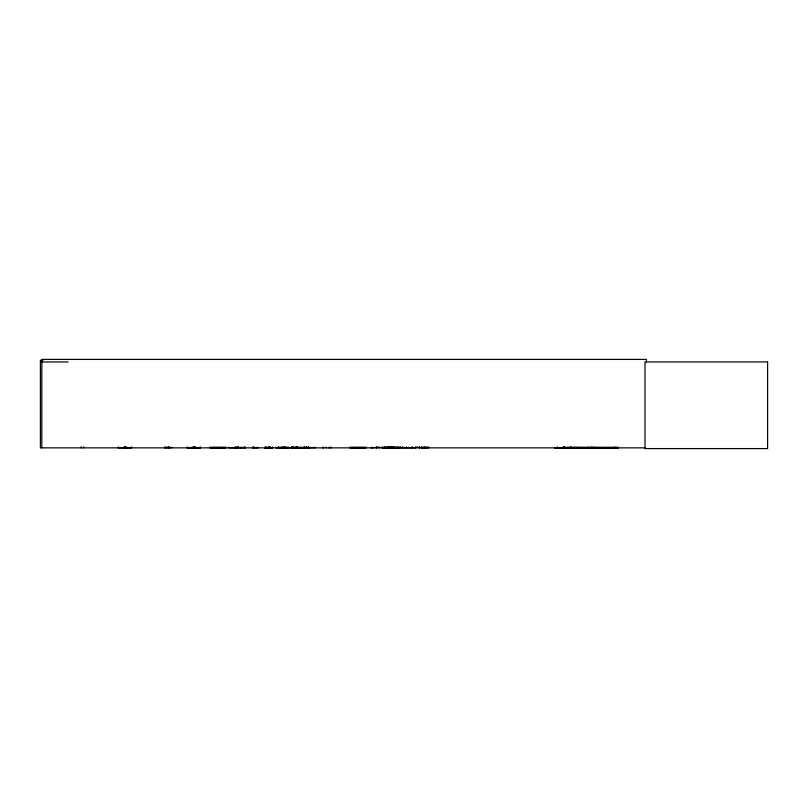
<?xml version="1.0" encoding="UTF-8"?>
<svg xmlns="http://www.w3.org/2000/svg" width="808" height="808" viewBox="0 0 808 808"><rect width="100%" height="100%" fill="white"/><g stroke="black" fill="none" stroke-linecap="round" stroke-linejoin="round"><path stroke-width="1.21" d="M118.554 447.824L118.554 447.137M131.3 447.824L131.3 447.137M200.293 447.713L187.214 447.824L200.303 447.824L200.293 447.107M200.212 447.824L200.212 447.107M241.743 447.824L241.754 447.137M187.214 447.713L187.224 447.107M393.496 447.743L393.506 447.198L393.526 447.854M287.82 447.763L287.739 447.137M300.515 447.743L300.495 447.137M371.145 447.854L379.507 447.198M264.711 447.854L272.417 447.763M245.218 447.854L245.218 447.137L245.046 447.763M124.573 447.824L124.573 446.955M236.714 447.743L236.744 447.198M329.007 447.854L329.543 447.763M618.16 447.167L617.241 447.824L617.979 447.854L554.672 447.814L574.862 447.854M557.399 447.642L558.207 447.814L557.57 447.854M617.362 447.834L616.989 447.279L565.297 447.279L565.055 447.824M566.529 447.824L566.236 447.541M571.61 447.47L572.448 447.814L571.61 447.167M574.7 447.642L573.842 447.814L574.66 447.167M576.346 447.47L596.344 447.814L594.93 447.511M576.962 447.642L577.134 447.854M579.033 447.834L579.599 447.854M587.123 447.824L587.365 447.279L587.608 447.824M591.607 447.834L591.234 447.279L589.991 447.804L591.941 447.279L592.284 447.824M593.052 447.167L593.082 447.642M594.375 447.824L593.84 447.854M594.567 447.804L595.547 447.642M595.738 447.834L596.092 447.167M554.672 447.814L618.413 447.814L598.435 447.642M601.101 447.834L601.243 447.834M612.757 447.824L612.454 447.541M615.12 447.167L614.898 447.834L615.767 447.834M615.858 447.824L616.464 447.784L615.12 447.47M616.989 447.279L616.746 447.824M565.257 447.541L565.297 447.279M568.943 447.541L568.751 447.824M578.841 447.642L579.427 447.642M594.638 447.854L593.052 447.47M598.607 447.854L599.243 447.814L598.405 447.47M613.252 447.541L613.06 447.824M278.588 447.763L278.639 446.955M278.922 447.763L278.982 447.198L279.053 447.854M291.234 447.763L291.294 447.198M415.393 447.763L382.224 447.763M265.155 447.763L265.226 447.198L265.307 447.854M42.925 360.328L40.4 360.328L40.4 447.854L645.168 447.854M40.4 361.954L68.114 361.954M209.878 447.289L226.048 447.289M349.914 447.289L366.095 447.289M382.336 447.289L398.516 447.289M209.848 447.521L226.078 447.521M349.884 447.521L366.125 447.501M382.305 447.501L398.546 447.501M209.858 447.804L226.068 447.804M245.127 447.672L228.755 447.824L228.755 447.137M258.055 447.824L252.975 447.763M314.908 447.672L276.225 447.763M349.894 447.804L366.115 447.804M416.09 447.198L425.483 447.824M399.96 447.763L399.96 446.955M194.253 447.763L194.162 446.774M283.891 447.763L284.022 447.137M390.072 447.763L390.001 447.198L389.931 447.854M555.662 447.834L554.904 447.47M425.089 447.763L425.018 447.198L424.957 447.854M300.586 447.743L300.596 447.137M409.343 447.763L409.181 447.137M297.485 447.672L297.576 447.137M187.304 447.763L187.304 447.107M646.43 361.954L646.43 359.419L41.824 359.419L41.824 447.854M570.66 447.137L570.66 447.854M564.388 446.955L564.388 447.854M564.014 446.955L563.933 447.854M563.57 446.955L563.57 447.854M563.499 446.955L563.499 447.854M557.661 447.137L557.661 447.854M428.664 447.137L428.664 447.854M428.361 447.137L428.361 447.854M427.543 447.137L427.543 447.854M426.644 447.137L426.644 447.854M426.432 447.137L426.432 447.854M425.715 447.137L425.715 447.854M424.715 447.137L424.715 447.854M424.644 447.137L424.644 447.854M424.109 447.137L423.978 447.854M423.442 447.137L423.442 447.854M422.018 447.137L422.069 447.854M421.806 447.137L421.806 447.854M421.493 447.137L421.493 447.854M419.594 446.955L419.594 447.854M419.281 446.955L419.281 447.854M416.019 447.137L416.019 447.854M415.514 447.137L415.514 447.854M412.252 446.955L412.252 447.854M411.949 446.955L411.949 447.854M406.586 447.137L406.586 447.854M406.161 447.137L406.161 447.854M402.748 446.955L402.748 447.854M402.313 446.955L402.313 447.854M400.394 446.955L400.394 447.854M399.304 447.137L399.384 447.854M397.9 446.955L397.9 447.854M396.546 447.137L396.546 447.854M394.314 447.137L394.314 447.854M394.011 447.137L394.011 447.854M393.193 447.137L393.193 447.854M392.294 447.137L392.294 447.854M392.082 447.137L392.082 447.854M391.365 447.137L391.365 447.854M390.365 447.137L390.365 447.854M390.294 447.137L390.294 447.854M389.698 447.137L389.759 447.854M389.628 447.137L389.628 447.854M389.092 447.137L389.092 447.854M388.406 447.137L388.396 447.854M387.668 447.137L387.719 447.854M387.456 447.137L387.456 447.854M387.143 447.137L387.143 447.854M384.992 446.955L384.992 447.854M384.719 446.955L384.719 447.854M382.083 447.137L382.083 447.854M379.578 447.137L379.578 447.854M376.932 446.955L376.932 447.854M376.659 446.955L376.659 447.854M371.72 447.137L371.72 447.854M331.209 446.955L331.209 447.854M329.725 447.137L329.805 447.854M326.2 447.137L326.2 447.854M323.533 447.137L323.533 447.854M322.685 447.137L322.655 447.854M314.908 447.137L314.908 447.854M309.737 447.137L309.737 447.854M308.636 446.955L308.636 447.854M308.191 446.955L308.191 447.854M306.868 446.774L306.868 447.854M306.484 447.137L306.484 447.854M306.404 447.137L306.404 447.854M305.01 446.955L305 447.854M304.343 446.774L304.343 447.854M304.262 446.955L304.262 447.854M303.939 446.955L303.939 447.854M301.919 447.137L301.919 447.854M299.142 447.137L299.142 447.854M298.677 447.137L298.677 447.854M297.425 447.137L297.425 447.854M297.152 446.955L297.152 447.854M296.829 446.955L296.829 447.854M296.657 447.137L296.657 447.854M296.496 447.137L296.496 447.854M296.243 447.137L296.243 447.854M295.93 447.137L295.93 447.854M295.425 447.137L295.425 447.854M294.758 447.137L294.758 447.854M293.829 447.137L293.829 447.854M293.536 447.137L293.536 447.854M293.435 447.137L293.445 447.854M293.082 447.137L293.082 447.854M292.738 447.137L292.738 447.854M292.587 447.137L292.587 447.854M292.274 447.137L292.274 447.854M291.951 446.955L291.951 447.854M291.637 446.955L291.637 447.854M291.355 447.137L291.355 447.854M288.284 447.137L288.193 447.854M286.81 447.137L286.921 447.854M286.022 447.137L286.022 447.854M285.456 447.137L285.456 447.854M284.84 446.955L284.84 447.854M284.719 447.137L284.719 447.854M284.527 446.955L284.527 447.854M283.578 447.137L283.578 447.854M283.366 447.137L283.366 447.854M282.8 447.137L282.8 447.854M282.133 447.137L282.133 447.854M281.729 447.137L281.689 447.854M281.194 447.137L281.194 447.854M280.881 447.137L280.881 447.854M278.386 446.955L278.386 447.854M276.073 447.137L276.073 447.854M272.569 447.137L272.569 447.854M272.235 447.137L272.235 447.854M270.266 446.955L270.205 447.854M270.013 446.955L270.094 447.854M269.559 447.137L269.559 447.854M269.216 447.137L269.216 447.854M269.024 447.137L269.024 447.854M268.721 447.137L268.69 447.854M268.448 447.137L268.448 447.854M267.751 447.137L267.751 447.854M266.327 447.137L266.327 447.854M266.216 447.137L266.216 447.854M265.61 447.137L265.61 447.854M265.054 447.137L265.054 447.854M257.378 447.137L257.378 447.854M253.823 446.955L253.823 447.854M253.662 446.955L253.662 447.854M252.803 447.137L252.803 447.854M244.359 446.955L244.359 447.854M244.198 446.955L244.198 447.854M240.643 447.137L240.643 447.854M238.643 446.774L238.643 447.854M238.32 446.955L238.32 447.854M237.481 446.774L237.481 447.854M236.916 447.137L236.835 447.854M235.471 446.955L235.492 447.854M235.017 446.955L235.037 447.854M195.324 446.774L195.324 447.854M194.869 447.137L194.95 447.854M194.011 446.925L193.95 447.854M192.112 446.955L192.112 447.854M171.892 447.137L171.892 447.854M169.215 447.137L169.215 447.854M168.872 447.137L168.872 447.854M168.68 447.137L168.68 447.854M168.347 447.137L168.407 447.854M168.104 447.137L168.104 447.854M167.407 447.137L167.407 447.854M165.983 447.137L165.983 447.854M165.872 447.137L165.872 447.854M165.266 447.137L165.266 447.854M164.711 447.137L164.711 447.854M131.553 447.137L131.542 447.854L118.301 447.824L118.311 447.137M126.785 446.955L126.785 447.854M125.432 446.955L125.381 447.854M125.27 446.955L125.301 447.854M125.018 446.955L125.038 447.854M124.816 446.955L124.836 447.854M124.503 446.774L124.503 447.854M83.719 446.774L83.719 447.854M81.184 446.774L81.184 447.854M570.216 447.672L569.549 447.834L570.297 447.743M588.254 447.279C587.103 447.975 589.406 447.935 588.254 447.279M767.6 361.954L645.006 361.954L645.006 448.581L767.6 448.581L767.6 361.954M570.307 447.854L570.297 447.137L570.216 447.854M557.308 447.854L557.308 447.137L557.217 447.854M422.796 447.854L422.796 447.137L422.756 447.854M193.567 447.854L193.567 446.925L193.496 447.854M169.862 447.854L169.862 447.137L169.751 447.854M124.028 447.854L124.028 447.137L123.937 447.854"/></g></svg>
